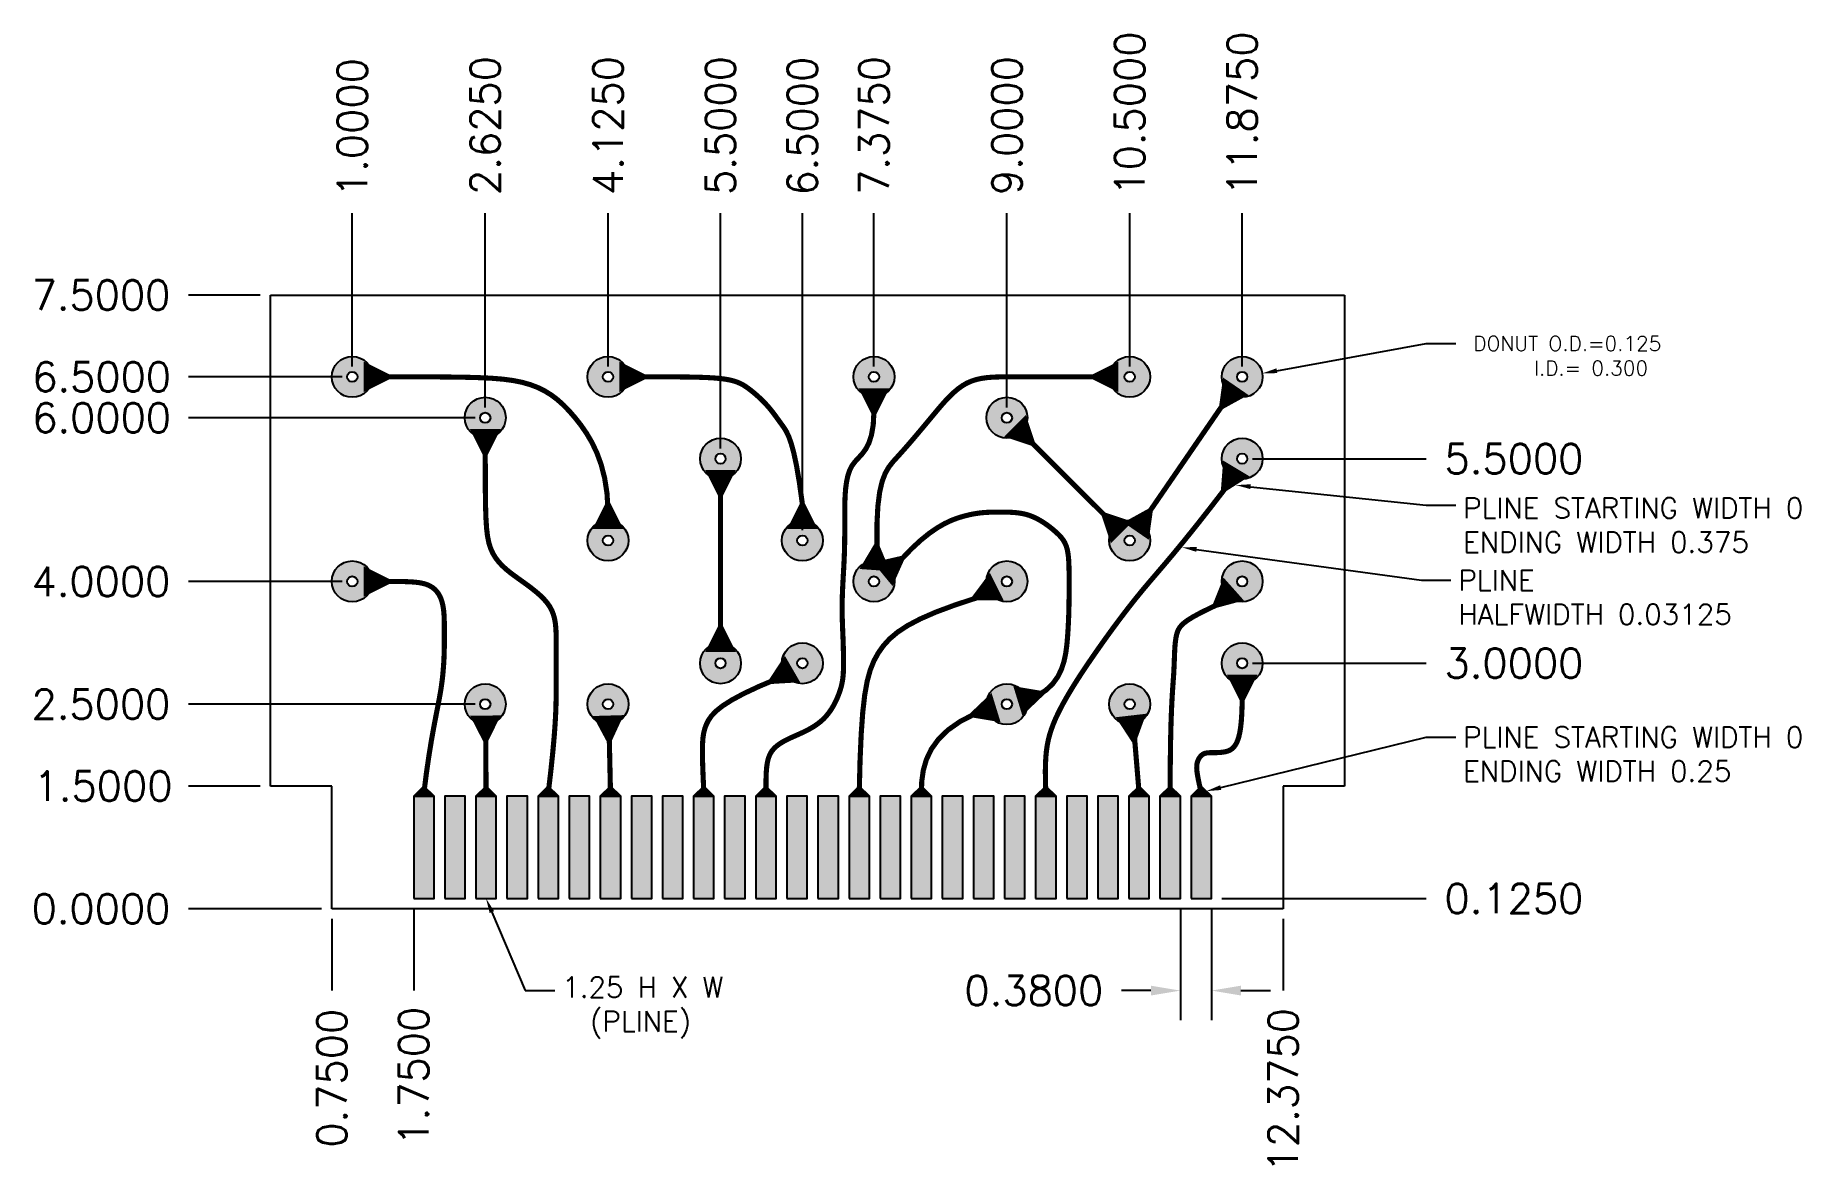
# Model space of a CAD drawing. Extents: x -2.9 to 18.7, y -3.1 to 10.7.
import ezdxf
from ezdxf import colors
from ezdxf.entities.mleader import LeaderData, LeaderLine
from ezdxf.math import Vec2, Vec3

# ---------------------------------------------------------------- set-up
doc = ezdxf.new("R2010")
doc.units = 0
doc.header["$MEASUREMENT"] = 0
doc.layers.get('Defpoints').update_dxf_attribs({"linetype": 'CONTINUOUS'})
doc.layers.add('LAYER1', color=1, linetype='CONTINUOUS')
doc.layers.add('LAYER4', color=4, linetype='CONTINUOUS')
doc.styles.get("Standard").update_dxf_attribs({"font": 'romans.shx'})
doc.dimstyles.new('Dimscale2', dxfattribs={"dimscale": 2, "dimtxt": 0.18, "dimasz": 0.18, "dimexe": 0.18, "dimexo": 0.0625, "dimgap": 0.09, "dimtad": 0, "dimtih": 1, "dimtoh": 1, "dimdec": 4, "dimzin": 0, "dimdsep": 46, "dimtxsty": 'Standard', "dimcen": 0.09, "dimadec": 0, "dimazin": 0, "dimtfac": 1, "dimtdec": 4, "dimtofl": 0, "dimtmove": 0, "dimatfit": 3, "dimfxl": 1, "dimtolj": 1, "dimtzin": 0, "dimarcsym": 0})

# ---------------------------------------------------------------- blocks, each defined once
blk = doc.blocks.new('*U1')
at = {"layer": 'LAYER1'}
h = blk.add_hatch(color=256, dxfattribs=at)
h.dxf.hatch_style = 1
h.paths.add_polyline_path([(1.25, 1.375), (1, 1.375), (1, 0.125), (1.25, 0.125)])
blk.add_lwpolyline([(1, 0.125), (1.25, 0.125), (1.25, 1.375), (1, 1.375), (1, 0.125)], close=True, dxfattribs=at)
blk = doc.blocks.new('*U2')
at = {"layer": 'LAYER1', "color": 0, "linetype": 'ByBlock', "lineweight": -2, "transparency": 16777216}
for p in [(0.75, 0), (1.13, 0), (1.51, 0), (1.89, 0), (2.27, 0), (2.65, 0), (3.03, 0), (3.41, 0), (3.79, 0), (4.17, 0), (4.55, 0), (4.93, 0), (5.31, 0), (5.69, 0), (6.07, 0), (6.45, 0), (6.83, 0), (7.21, 0), (7.59, 0), (7.97, 0), (8.35, 0), (8.73, 0), (9.11, 0), (9.49, 0), (9.87, 0), (10.25, 0)]:
    blk.add_blockref('*U1', p, dxfattribs=at)
blk = doc.blocks.new('*D6')
at = {"layer": 'Defpoints', "color": 0, "transparency": 16777216}
for p in [(-1, 7.5), (0, 7.5), (0, 0)]:
    blk.add_point(p, dxfattribs=at)
at = {"layer": 'LAYER4', "color": 0, "lineweight": -2, "transparency": 16777216}
blk.add_line((-0.125, 7.5), (-1, 7.5), dxfattribs=at)
at = {"layer": 'LAYER4', "color": 0, "transparency": 16777216, "insert": (-2.071, 7.5), "char_height": 0.36, "attachment_point": 5}
blk.add_mtext('\\A1;7.5000', dxfattribs=at)
blk = doc.blocks.new('*D7')
at = {"layer": 'Defpoints', "color": 0, "transparency": 16777216}
for p in [(-1, 0), (0, 0), (0.75, 0)]:
    blk.add_point(p, dxfattribs=at)
at = {"layer": 'LAYER4', "color": 0, "lineweight": -2, "transparency": 16777216}
blk.add_line((0.625, 0), (-1, 0), dxfattribs=at)
at = {"layer": 'LAYER4', "color": 0, "transparency": 16777216, "insert": (-2.071, 0), "char_height": 0.36, "attachment_point": 5}
blk.add_mtext('\\A1;0.0000', dxfattribs=at)
blk = doc.blocks.new('*D8')
at = {"layer": 'Defpoints', "color": 0, "transparency": 16777216}
for p in [(-1, 1.5), (0, 1.5), (0, 0)]:
    blk.add_point(p, dxfattribs=at)
at = {"layer": 'LAYER4', "color": 0, "lineweight": -2, "transparency": 16777216}
blk.add_line((-0.125, 1.5), (-1, 1.5), dxfattribs=at)
at = {"layer": 'LAYER4', "color": 0, "transparency": 16777216, "insert": (-2.046, 1.5), "char_height": 0.36, "attachment_point": 5}
blk.add_mtext('\\A1;1.5000', dxfattribs=at)
blk = doc.blocks.new('*D9')
at = {"layer": 'Defpoints', "color": 0, "transparency": 16777216}
for p in [(-1, 2.5), (2.625, 2.5), (0, 0)]:
    blk.add_point(p, dxfattribs=at)
at = {"layer": 'LAYER4', "color": 0, "lineweight": -2, "transparency": 16777216}
blk.add_line((2.5, 2.5), (-1, 2.5), dxfattribs=at)
at = {"layer": 'LAYER4', "color": 0, "transparency": 16777216, "insert": (-2.071, 2.5), "char_height": 0.36, "attachment_point": 5}
blk.add_mtext('\\A1;2.5000', dxfattribs=at)
blk = doc.blocks.new('*D10')
at = {"layer": 'Defpoints', "color": 0, "transparency": 16777216}
for p in [(-1, 4), (1, 4), (0, 0)]:
    blk.add_point(p, dxfattribs=at)
at = {"layer": 'LAYER4', "color": 0, "lineweight": -2, "transparency": 16777216}
blk.add_line((0.875, 4), (-1, 4), dxfattribs=at)
at = {"layer": 'LAYER4', "color": 0, "transparency": 16777216, "insert": (-2.071, 4), "char_height": 0.36, "attachment_point": 5}
blk.add_mtext('\\A1;4.0000', dxfattribs=at)
blk = doc.blocks.new('*D11')
at = {"layer": 'Defpoints', "color": 0, "transparency": 16777216}
for p in [(-1, 6), (2.625, 6), (0, 0)]:
    blk.add_point(p, dxfattribs=at)
at = {"layer": 'LAYER4', "color": 0, "lineweight": -2, "transparency": 16777216}
blk.add_line((2.5, 6), (-1, 6), dxfattribs=at)
at = {"layer": 'LAYER4', "color": 0, "transparency": 16777216, "insert": (-2.063, 6), "char_height": 0.36, "attachment_point": 5}
blk.add_mtext('\\A1;6.0000', dxfattribs=at)
blk = doc.blocks.new('*D12')
at = {"layer": 'Defpoints', "color": 0, "transparency": 16777216}
for p in [(-1, 6.5), (1, 6.5), (0, 0)]:
    blk.add_point(p, dxfattribs=at)
at = {"layer": 'LAYER4', "color": 0, "lineweight": -2, "transparency": 16777216}
blk.add_line((0.875, 6.5), (-1, 6.5), dxfattribs=at)
at = {"layer": 'LAYER4', "color": 0, "transparency": 16777216, "insert": (-2.063, 6.5), "char_height": 0.36, "attachment_point": 5}
blk.add_mtext('\\A1;6.5000', dxfattribs=at)
blk = doc.blocks.new('*D13')
at = {"layer": 'Defpoints', "color": 0, "transparency": 16777216}
for p in [(1, 8.5), (1, 6.5), (0, 0)]:
    blk.add_point(p, dxfattribs=at)
at = {"layer": 'LAYER4', "color": 0, "lineweight": -2, "transparency": 16777216}
blk.add_line((1, 6.625), (1, 8.5), dxfattribs=at)
at = {"layer": 'LAYER4', "color": 0, "transparency": 16777216, "insert": (1, 9.546), "char_height": 0.36, "attachment_point": 5, "rotation": 90}
blk.add_mtext('\\A1;1.0000', dxfattribs=at)
blk = doc.blocks.new('*D14')
at = {"layer": 'Defpoints', "color": 0, "transparency": 16777216}
for p in [(2.625, 8.5), (2.625, 6), (0, 0)]:
    blk.add_point(p, dxfattribs=at)
at = {"layer": 'LAYER4', "color": 0, "lineweight": -2, "transparency": 16777216}
blk.add_line((2.625, 6.125), (2.625, 8.5), dxfattribs=at)
at = {"layer": 'LAYER4', "color": 0, "transparency": 16777216, "insert": (2.625, 9.571), "char_height": 0.36, "attachment_point": 5, "rotation": 90}
blk.add_mtext('\\A1;2.6250', dxfattribs=at)
blk = doc.blocks.new('*D15')
at = {"layer": 'Defpoints', "color": 0, "transparency": 16777216}
for p in [(4.125, 8.5), (4.125, 6.5), (0, 0)]:
    blk.add_point(p, dxfattribs=at)
at = {"layer": 'LAYER4', "color": 0, "lineweight": -2, "transparency": 16777216}
blk.add_line((4.125, 6.625), (4.125, 8.5), dxfattribs=at)
at = {"layer": 'LAYER4', "color": 0, "transparency": 16777216, "insert": (4.125, 9.571), "char_height": 0.36, "attachment_point": 5, "rotation": 90}
blk.add_mtext('\\A1;4.1250', dxfattribs=at)
blk = doc.blocks.new('*D16')
at = {"layer": 'Defpoints', "color": 0, "transparency": 16777216}
for p in [(5.5, 8.5), (5.5, 5.5), (0, 0)]:
    blk.add_point(p, dxfattribs=at)
at = {"layer": 'LAYER4', "color": 0, "lineweight": -2, "transparency": 16777216}
blk.add_line((5.5, 5.625), (5.5, 8.5), dxfattribs=at)
at = {"layer": 'LAYER4', "color": 0, "transparency": 16777216, "insert": (5.5, 9.571), "char_height": 0.36, "attachment_point": 5, "rotation": 90}
blk.add_mtext('\\A1;5.5000', dxfattribs=at)
blk = doc.blocks.new('*D17')
at = {"layer": 'Defpoints', "color": 0, "transparency": 16777216}
for p in [(6.5, 8.5), (6.5, 4.5), (0, 0)]:
    blk.add_point(p, dxfattribs=at)
at = {"layer": 'LAYER4', "color": 0, "lineweight": -2, "transparency": 16777216}
blk.add_line((6.5, 4.625), (6.5, 8.5), dxfattribs=at)
at = {"layer": 'LAYER4', "color": 0, "transparency": 16777216, "insert": (6.5, 9.563), "char_height": 0.36, "attachment_point": 5, "rotation": 90}
blk.add_mtext('\\A1;6.5000', dxfattribs=at)
blk = doc.blocks.new('*D18')
at = {"layer": 'Defpoints', "color": 0, "transparency": 16777216}
for p in [(7.375, 8.5), (7.375, 6.5), (0, 0)]:
    blk.add_point(p, dxfattribs=at)
at = {"layer": 'LAYER4', "color": 0, "lineweight": -2, "transparency": 16777216}
blk.add_line((7.375, 6.625), (7.375, 8.5), dxfattribs=at)
at = {"layer": 'LAYER4', "color": 0, "transparency": 16777216, "insert": (7.375, 9.571), "char_height": 0.36, "attachment_point": 5, "rotation": 90}
blk.add_mtext('\\A1;7.3750', dxfattribs=at)
blk = doc.blocks.new('*D19')
at = {"layer": 'Defpoints', "color": 0, "transparency": 16777216}
for p in [(9, 8.5), (9, 6), (0, 0)]:
    blk.add_point(p, dxfattribs=at)
at = {"layer": 'LAYER4', "color": 0, "lineweight": -2, "transparency": 16777216}
blk.add_line((9, 6.125), (9, 8.5), dxfattribs=at)
at = {"layer": 'LAYER4', "color": 0, "transparency": 16777216, "insert": (9, 9.571), "char_height": 0.36, "attachment_point": 5, "rotation": 90}
blk.add_mtext('\\A1;9.0000', dxfattribs=at)
blk = doc.blocks.new('*D20')
at = {"layer": 'Defpoints', "color": 0, "transparency": 16777216}
for p in [(10.5, 8.5), (10.5, 6.5), (0, 0)]:
    blk.add_point(p, dxfattribs=at)
at = {"layer": 'LAYER4', "color": 0, "lineweight": -2, "transparency": 16777216}
blk.add_line((10.5, 6.625), (10.5, 8.5), dxfattribs=at)
at = {"layer": 'LAYER4', "color": 0, "transparency": 16777216, "insert": (10.5, 9.717), "char_height": 0.36, "attachment_point": 5, "rotation": 90}
blk.add_mtext('\\A1;10.5000', dxfattribs=at)
blk = doc.blocks.new('*D21')
at = {"layer": 'Defpoints', "color": 0, "transparency": 16777216}
for p in [(11.875, 8.5), (11.875, 6.5), (0, 0)]:
    blk.add_point(p, dxfattribs=at)
at = {"layer": 'LAYER4', "color": 0, "lineweight": -2, "transparency": 16777216}
blk.add_line((11.875, 6.625), (11.875, 8.5), dxfattribs=at)
at = {"layer": 'LAYER4', "color": 0, "transparency": 16777216, "insert": (11.875, 9.717), "char_height": 0.36, "attachment_point": 5, "rotation": 90}
blk.add_mtext('\\A1;11.8750', dxfattribs=at)
blk = doc.blocks.new('*D23')
at = {"layer": 'Defpoints', "color": 0, "transparency": 16777216}
for p in [(11.875, 5.5), (14.125, 5.5), (0, 0)]:
    blk.add_point(p, dxfattribs=at)
at = {"layer": 'LAYER4', "color": 0, "lineweight": -2, "transparency": 16777216}
blk.add_line((12, 5.5), (14.125, 5.5), dxfattribs=at)
at = {"layer": 'LAYER4', "color": 0, "transparency": 16777216, "insert": (15.196, 5.5), "char_height": 0.36, "attachment_point": 5}
blk.add_mtext('\\A1;5.5000', dxfattribs=at)
blk = doc.blocks.new('*D24')
at = {"layer": 'Defpoints', "color": 0, "transparency": 16777216}
for p in [(11.875, 3), (14.125, 3), (0, 0)]:
    blk.add_point(p, dxfattribs=at)
at = {"layer": 'LAYER4', "color": 0, "lineweight": -2, "transparency": 16777216}
blk.add_line((12, 3), (14.125, 3), dxfattribs=at)
at = {"layer": 'LAYER4', "color": 0, "transparency": 16777216, "insert": (15.196, 3), "char_height": 0.36, "attachment_point": 5}
blk.add_mtext('\\A1;3.0000', dxfattribs=at)
blk = doc.blocks.new('*D25')
at = {"layer": 'Defpoints', "color": 0, "transparency": 16777216}
for p in [(0, 0), (11.5, 0.125), (14.125, 0.125)]:
    blk.add_point(p, dxfattribs=at)
at = {"layer": 'LAYER4', "color": 0, "lineweight": -2, "transparency": 16777216}
blk.add_line((11.625, 0.125), (14.125, 0.125), dxfattribs=at)
at = {"layer": 'LAYER4', "color": 0, "transparency": 16777216, "insert": (15.196, 0.125), "char_height": 0.36, "attachment_point": 5}
blk.add_mtext('\\A1;0.1250', dxfattribs=at)
blk = doc.blocks.new('*D26')
at = {"layer": 'Defpoints', "color": 0, "transparency": 16777216}
for p in [(0, 0), (12.375, 0), (12.375, -1)]:
    blk.add_point(p, dxfattribs=at)
at = {"layer": 'LAYER4', "color": 0, "lineweight": -2, "transparency": 16777216}
blk.add_line((12.375, -0.125), (12.375, -1), dxfattribs=at)
at = {"layer": 'LAYER4', "color": 0, "transparency": 16777216, "insert": (12.375, -2.217), "char_height": 0.36, "attachment_point": 5, "rotation": 90}
blk.add_mtext('\\A1;12.3750', dxfattribs=at)
blk = doc.blocks.new('*D27')
at = {"layer": 'Defpoints', "color": 0, "transparency": 16777216}
for p in [(0, 0), (0.75, 0), (0.75, -1)]:
    blk.add_point(p, dxfattribs=at)
at = {"layer": 'LAYER4', "color": 0, "lineweight": -2, "transparency": 16777216}
blk.add_line((0.75, -0.125), (0.75, -1), dxfattribs=at)
at = {"layer": 'LAYER4', "color": 0, "transparency": 16777216, "insert": (0.75, -2.071), "char_height": 0.36, "attachment_point": 5, "rotation": 90}
blk.add_mtext('\\A1;0.7500', dxfattribs=at)
blk = doc.blocks.new('*D28')
at = {"layer": 'Defpoints', "color": 0, "transparency": 16777216}
for p in [(0, 0), (1.75, 0.125), (1.75, -1)]:
    blk.add_point(p, dxfattribs=at)
at = {"layer": 'LAYER4', "color": 0, "lineweight": -2, "transparency": 16777216}
blk.add_line((1.75, 0), (1.75, -1), dxfattribs=at)
at = {"layer": 'LAYER4', "color": 0, "transparency": 16777216, "insert": (1.75, -2.046), "char_height": 0.36, "attachment_point": 5, "rotation": 90}
blk.add_mtext('\\A1;1.7500', dxfattribs=at)
blk = doc.blocks.new('*D31')
at = {"layer": 'Defpoints', "color": 0, "transparency": 16777216}
for p in [(11.12, 0.125), (11.5, 0.125), (11.12, -1)]:
    blk.add_point(p, dxfattribs=at)
at = {"layer": 'LAYER4', "color": 0, "lineweight": -2, "transparency": 16777216}
for p, q in [((11.12, 0), (11.12, -1.36)), ((11.5, 0), (11.5, -1.36)), ((10.76, -1), (10.4, -1)), ((11.86, -1), (12.22, -1))]:
    blk.add_line(p, q, dxfattribs=at)
at = {"layer": 'LAYER4', "color": 0, "transparency": 16777216}
for points in [[(10.76, -0.94), (10.76, -1.06), (11.12, -1)], [(11.86, -0.94), (11.86, -1.06), (11.5, -1)]]:
    blk.add_solid(points, dxfattribs=at)
at = {"layer": 'LAYER4', "color": 0, "transparency": 16777216, "insert": (9.329, -1), "char_height": 0.36, "attachment_point": 5}
blk.add_mtext('\\A1;0.3800', dxfattribs=at)

msp = doc.modelspace()

# ---------------------------------------------------------------- hatches: boundary and pattern name
at = {"layer": 'LAYER1'}
h = msp.add_hatch(color=256, dxfattribs=at)
h.dxf.hatch_style = 1
h.paths.add_polyline_path([(1.25, 6.5, 1), (0.75, 6.5, 1)])
h.paths.add_polyline_path([(0.9375, 6.5, -1), (1.0625, 6.5, -1)], flags=16)
h.paths.add_polyline_path([(2.875, 6, 1), (2.375, 6, 1)])
h.paths.add_polyline_path([(2.5625, 6, -1), (2.6875, 6, -1)], flags=16)
h.paths.add_polyline_path([(4.375, 6.5, 1), (3.875, 6.5, 1)])
h.paths.add_polyline_path([(4.0625, 6.5, -1), (4.1875, 6.5, -1)], flags=16)
h.paths.add_polyline_path([(5.75, 5.5, 1), (5.25, 5.5, 1)])
h.paths.add_polyline_path([(5.4375, 5.5, -1), (5.5625, 5.5, -1)], flags=16)
h.paths.add_polyline_path([(4.375, 4.5, 1), (3.875, 4.5, 1)])
h.paths.add_polyline_path([(4.0625, 4.5, -1), (4.1875, 4.5, -1)], flags=16)
h.paths.add_polyline_path([(1.25, 4, 1), (0.75, 4, 1)])
h.paths.add_polyline_path([(0.9375, 4, -1), (1.0625, 4, -1)], flags=16)
h.paths.add_polyline_path([(2.875, 2.5, 1), (2.375, 2.5, 1)])
h.paths.add_polyline_path([(2.5625, 2.5, -1), (2.6875, 2.5, -1)], flags=16)
h.paths.add_polyline_path([(4.375, 2.5, 1), (3.875, 2.5, 1)])
h.paths.add_polyline_path([(4.0625, 2.5, -1), (4.1875, 2.5, -1)], flags=16)
h.paths.add_polyline_path([(5.25, 3, 1), (5.75, 3, 1)])
h.paths.add_polyline_path([(5.5625, 3, -1), (5.4375, 3, -1)], flags=16)
h.paths.add_polyline_path([(6.75, 3, 1), (6.25, 3, 1)])
h.paths.add_polyline_path([(6.4375, 3, -1), (6.5625, 3, -1)], flags=16)
h.paths.add_polyline_path([(6.75, 4.5, 1), (6.25, 4.5, 1)])
h.paths.add_polyline_path([(6.4375, 4.5, -1), (6.5625, 4.5, -1)], flags=16)
h.paths.add_polyline_path([(7.625, 4, 1), (7.125, 4, 1)])
h.paths.add_polyline_path([(7.3125, 4, -1), (7.4375, 4, -1)], flags=16)
h.paths.add_polyline_path([(9.25, 4, 1), (8.75, 4, 1)])
h.paths.add_polyline_path([(8.9375, 4, -1), (9.0625, 4, -1)], flags=16)
h.paths.add_polyline_path([(7.625, 6.5, 1), (7.125, 6.5, 1)])
h.paths.add_polyline_path([(7.3125, 6.5, -1), (7.4375, 6.5, -1)], flags=16)
h.paths.add_polyline_path([(9.25, 6, 1), (8.75, 6, 1)])
h.paths.add_polyline_path([(8.9375, 6, -1), (9.0625, 6, -1)], flags=16)
h.paths.add_polyline_path([(8.75, 2.5, 1), (9.25, 2.5, 1)])
h.paths.add_polyline_path([(8.9375, 2.5, -1), (9.0625, 2.5, -1)], flags=16)
h.paths.add_polyline_path([(10.75, 2.5, 1), (10.25, 2.5, 1)])
h.paths.add_polyline_path([(10.4375, 2.5, -1), (10.5625, 2.5, -1)], flags=16)
h.paths.add_polyline_path([(10.25, 4.5, 1), (10.75, 4.5, 1)])
h.paths.add_polyline_path([(10.5625, 4.5, -1), (10.4375, 4.5, -1)], flags=16)
h.paths.add_polyline_path([(12.125, 3, 1), (11.625, 3, 1)])
h.paths.add_polyline_path([(11.8125, 3, -1), (11.9375, 3, -1)], flags=16)
h.paths.add_polyline_path([(11.625, 4, 1), (12.125, 4, 1)])
h.paths.add_polyline_path([(11.9375, 4, -1), (11.8125, 4, -1)], flags=16)
h.paths.add_polyline_path([(12.125, 5.5, 1), (11.625, 5.5, 1)])
h.paths.add_polyline_path([(11.8125, 5.5, -1), (11.9375, 5.5, -1)], flags=16)
h.paths.add_polyline_path([(11.625, 6.5, 1), (12.125, 6.5, 1)])
h.paths.add_polyline_path([(11.9375, 6.5, -1), (11.8125, 6.5, -1)], flags=16)
h.paths.add_polyline_path([(10.75, 6.5, 1), (10.25, 6.5, 1)])
h.paths.add_polyline_path([(10.5625, 6.5, -1), (10.4375, 6.5, -1)], flags=16)
h = msp.add_hatch(color=256, dxfattribs=at)
h.dxf.hatch_style = 1
h.paths.add_polyline_path([(1.875, 1.5), (1.75, 1.375), (2, 1.375)])
h = msp.add_hatch(color=256, dxfattribs=at)
h.dxf.hatch_style = 1
h.paths.add_polyline_path([(2.635, 1.5), (2.51, 1.375), (2.76, 1.375)])
h = msp.add_hatch(color=256, dxfattribs=at)
h.dxf.hatch_style = 1
h.paths.add_polyline_path([(3.395, 1.5), (3.27, 1.375), (3.52, 1.375)])
h = msp.add_hatch(color=256, dxfattribs=at)
h.dxf.hatch_style = 1
h.paths.add_polyline_path([(4.155, 1.5), (4.03, 1.375), (4.28, 1.375)])
h = msp.add_hatch(color=256, dxfattribs=at)
h.dxf.hatch_style = 1
h.paths.add_polyline_path([(5.295, 1.5), (5.17, 1.375), (5.42, 1.375)])
h = msp.add_hatch(color=256, dxfattribs=at)
h.dxf.hatch_style = 1
h.paths.add_polyline_path([(6.055, 1.5), (5.93, 1.375), (6.18, 1.375)])
h = msp.add_hatch(color=256, dxfattribs=at)
h.dxf.hatch_style = 1
h.paths.add_polyline_path([(7.195, 1.5), (7.07, 1.375), (7.32, 1.375)])
h = msp.add_hatch(color=256, dxfattribs=at)
h.dxf.hatch_style = 1
h.paths.add_polyline_path([(7.955, 1.5), (7.83, 1.375), (8.08, 1.375)])
h = msp.add_hatch(color=256, dxfattribs=at)
h.dxf.hatch_style = 1
h.paths.add_polyline_path([(9.475, 1.5), (9.35, 1.375), (9.6, 1.375)])
h = msp.add_hatch(color=256, dxfattribs=at)
h.dxf.hatch_style = 1
h.paths.add_polyline_path([(10.615, 1.5), (10.49, 1.375), (10.74, 1.375)])
h = msp.add_hatch(color=256, dxfattribs=at)
h.dxf.hatch_style = 1
h.paths.add_polyline_path([(10.995, 1.5), (10.87, 1.375), (11.12, 1.375)])
h = msp.add_hatch(color=256, dxfattribs=at)
h.dxf.hatch_style = 1
h.paths.add_polyline_path([(11.375, 1.5), (11.25, 1.375), (11.5, 1.375)])

# ---------------------------------------------------------------- linework, layer by layer
for p, q in [((0, 1.5), (0, 7.5)), ((0, 7.5), (13.125, 7.5)), ((13.125, 7.5), (13.125, 1.5)), ((0.75, 1.5), (0, 1.5)), ((0.75, 0), (0.75, 1.5)), ((13.125, 1.5), (12.375, 1.5)), ((12.375, 1.5), (12.375, 0)), ((12.375, 0), (0.75, 0))]:
    msp.add_line(p, q, dxfattribs=at)
for points in [[(1.51416, 6.5, 0.00000000745, 0.375, 0), (1.13916, 6.5, 0.375, 0.375, 0)], [(4.63916, 6.5, 0.00000000745, 0.375, 0), (4.26416, 6.5, 0.375, 0.375, 0)], [(7.375, 5.98584, 0.00000000745, 0.375, 0), (7.375, 6.36084, 0.375, 0.375, 0)], [(9.98584, 6.5, 0.00000000745, 0.375, 0), (10.36084, 6.5, 0.375, 0.375, 0)], [(11.58371, 6.07631, 0.00000000745, 0.375, 0), (11.79616, 6.38532, 0.375, 0.375, 0)], [(2.625, 5.48584, 0.00000000745, 0.375, 0), (2.625, 5.86084, 0.375, 0.375, 0)], [(9.36357, 5.63643, 0.00000000745, 0.375, 0), (9.0984, 5.9016, 0.375, 0.375, 0)], [(5.5, 4.98584, 0.00000000745, 0.375, 0), (5.5, 5.36084, 0.375, 0.375, 0)], [(11.61046, 5.05911, 0.00000000745, 0.375, 0), (11.8034, 5.38067, 0.375, 0.375, 0)], [(4.125, 5.01416, 0.00000000745, 0.375, 0), (4.125, 4.63916, 0.375, 0.375, 0)], [(6.5, 5.01416, 0.00000000745, 0.375, 0), (6.5, 4.63916, 0.375, 0.375, 0)], [(10.13643, 4.86357, 0.00000000745, 0.375, 0), (10.4016, 4.5984, 0.375, 0.375, 0)], [(10.79129, 4.92369, 0.00000000745, 0.375, 0), (10.57884, 4.61468, 0.375, 0.375, 0)], [(7.41192, 4.51284, 0.00000000745, 0.375, 0), (7.38499, 4.13881, 0.375, 0.375, 0)], [(7.77202, 4.32671, 0.00000000745, 0.375, 0), (7.48246, 4.08843, 0.375, 0.375, 0)], [(1.51416, 4, 0.00000000745, 0.375, 0), (1.13916, 4, 0.375, 0.375, 0)], [(8.54077, 3.76875, 0.00000000745, 0.375, 0), (8.87571, 3.93741, 0.375, 0.375, 0)], [(11.49085, 3.65825, 0.00000000745, 0.375, 0), (11.77103, 3.9075, 0.375, 0.375, 0)], [(5.5, 3.51416, 0.00000000745, 0.375, 0), (5.5, 3.13916, 0.375, 0.375, 0)], [(6.05479, 2.7428, 0.00000000745, 0.375, 0), (6.3795, 2.93038, 0.375, 0.375, 0)], [(11.875, 2.48584, 0.00000000745, 0.375, 0), (11.875, 2.86084, 0.375, 0.375, 0)], [(9.49141, 2.65126, 0.00000000745, 0.375, 0), (9.13301, 2.54094, 0.375, 0.375, 0)], [(8.50859, 2.34874, 0.00000000745, 0.375, 0), (8.86699, 2.45906, 0.375, 0.375, 0)], [(2.63014, 1.98586, 0.00000000745, 0.375, 0), (2.62639, 2.36084, 0.375, 0.375, 0)], [(4.14042, 1.98607, 0.00000000745, 0.375, 0), (4.12917, 2.3609, 0.375, 0.375, 0)], [(10.55874, 1.9892, 0.00000000745, 0.375, 0), (10.5159, 2.36175, 0.375, 0.375, 0)]]:
    msp.add_lwpolyline(points, format="xyseb", dxfattribs=at)
at = {"layer": 'LAYER1', "const_width": 0.0625}
for points in [[(1.43283, 6.5), (1.77512, 6.49987), (2.0664, 6.49896), (2.31261, 6.49648), (2.51968, 6.49165), (2.69355, 6.4837), (2.84013, 6.47183), (2.96537, 6.45526), (3.07518, 6.43322), (3.17475, 6.40499), (3.26618, 6.37017), (3.35082, 6.32841), (3.43002, 6.27939), (3.50514, 6.22276), (3.57752, 6.1582), (3.64852, 6.08536), (3.71948, 6.00391), (3.79113, 5.91327), (3.86166, 5.81186), (3.92863, 5.69785), (3.98961, 5.56943), (4.04218, 5.42475), (4.08389, 5.26201), (4.11231, 5.07936), (4.125, 4.875)], [(4.55762, 6.5), (4.72059, 6.49996), (4.86945, 6.49968), (5.00472, 6.49894), (5.12693, 6.49748), (5.2366, 6.49507), (5.33427, 6.49148), (5.42044, 6.48647), (5.49566, 6.47981), (5.56058, 6.47129), (5.61643, 6.4609), (5.66458, 6.44865), (5.70639, 6.43456), (5.74324, 6.41865), (5.77649, 6.40094), (5.80751, 6.38144), (5.83766, 6.36017), (5.86804, 6.33719), (5.89864, 6.31271), (5.92918, 6.28698), (5.95937, 6.26025), (5.98894, 6.23277), (6.01759, 6.2048), (6.04505, 6.17657), (6.07103, 6.14835), (6.09537, 6.12029), (6.11838, 6.09224), (6.14049, 6.06396), (6.16214, 6.03519), (6.18376, 6.00571), (6.20578, 5.97526), (6.22864, 5.9436), (6.25276, 5.91048), (6.27849, 5.87447), (6.30585, 5.82927), (6.33475, 5.76741), (6.36514, 5.68139), (6.39693, 5.56374), (6.43005, 5.40697), (6.46443, 5.20359), (6.5, 4.94611)], [(10.09195, 6.5), (9.88375, 6.5), (9.70503, 6.5), (9.55204, 6.5), (9.42104, 6.5), (9.3083, 6.5), (9.21008, 6.5), (9.12265, 6.5), (9.04225, 6.5), (8.96576, 6.49985), (8.89243, 6.4988), (8.82212, 6.49596), (8.75466, 6.49042), (8.68992, 6.48129), (8.62774, 6.46767), (8.56798, 6.44867), (8.51049, 6.42337), (8.45508, 6.39117), (8.40137, 6.35248), (8.34893, 6.30802), (8.29736, 6.25849), (8.24622, 6.20459), (8.19509, 6.14704), (8.14356, 6.08653), (8.09121, 6.02378), (8.03773, 5.95946), (7.98334, 5.8942), (7.92837, 5.8286), (7.87315, 5.76327), (7.81803, 5.69881), (7.76333, 5.63583), (7.70939, 5.57491), (7.65655, 5.51668), (7.60532, 5.46017), (7.55702, 5.39816), (7.51312, 5.32189), (7.47513, 5.22257), (7.44452, 5.09143), (7.42279, 4.91969), (7.41143, 4.69859), (7.41192, 4.41933)], [(7.375, 6.07814), (7.36613, 5.91397), (7.34408, 5.78653), (7.31191, 5.68905), (7.2727, 5.61477), (7.22951, 5.55695), (7.18539, 5.50881), (7.14343, 5.46361), (7.10669, 5.41459), (7.07753, 5.35646), (7.05563, 5.28975), (7.03993, 5.21647), (7.02941, 5.13862), (7.02303, 5.05822), (7.01975, 4.97725), (7.01854, 4.89773), (7.01837, 4.82166), (7.01836, 4.7506), (7.0183, 4.68432), (7.01813, 4.62218), (7.0178, 4.56349), (7.01726, 4.5076), (7.01645, 4.45384), (7.01533, 4.40156), (7.01383, 4.35008), (7.01193, 4.29888), (7.00969, 4.24795), (7.00719, 4.19744), (7.00454, 4.14746), (7.00181, 4.09817), (6.99909, 4.04968), (6.99647, 4.00214), (6.99403, 3.95567), (6.99186, 3.91035), (6.98998, 3.86596), (6.98843, 3.82224), (6.98724, 3.7789), (6.98642, 3.73568), (6.986, 3.69231), (6.98601, 3.6485), (6.98648, 3.60398), (6.98741, 3.5586), (6.98872, 3.51266), (6.99031, 3.46658), (6.99207, 3.42078), (6.99392, 3.37567), (6.99573, 3.33167), (6.99742, 3.28921), (6.99889, 3.24869), (7.00005, 3.21042), (7.00092, 3.17419), (7.00154, 3.13968), (7.00196, 3.10656), (7.00221, 3.07449), (7.00234, 3.04316), (7.00239, 3.01224), (7.0024, 2.98139), (7.00234, 2.95031), (7.00192, 2.91871), (7.00077, 2.88633), (6.99855, 2.85288), (6.99488, 2.81812), (6.98942, 2.78176), (6.98178, 2.74353), (6.97163, 2.70317), (6.95866, 2.66058), (6.94289, 2.61632), (6.92438, 2.57114), (6.90323, 2.52577), (6.87951, 2.48095), (6.8533, 2.43742), (6.82467, 2.39593), (6.7937, 2.35721), (6.76048, 2.3218), (6.72508, 2.28952), (6.68757, 2.25996), (6.64805, 2.23273), (6.60658, 2.20744), (6.56324, 2.18371), (6.51812, 2.16113), (6.47129, 2.13933), (6.42299, 2.11786), (6.37411, 2.09617), (6.3257, 2.07364), (6.27881, 2.04969), (6.2345, 2.02369), (6.1938, 1.99506), (6.15778, 1.96318), (6.12748, 1.92746), (6.10363, 1.88727), (6.08571, 1.84185), (6.07286, 1.79045), (6.06423, 1.73229), (6.05899, 1.6666), (6.05626, 1.59261), (6.05522, 1.50956), (6.055, 1.41667)], [(11.67459, 6.21194), (10.70513, 4.79931)], [(2.625, 5.61214), (2.62513, 5.33864), (2.62602, 5.11139), (2.62845, 4.92473), (2.63318, 4.77306), (2.64097, 4.65073), (2.6526, 4.55212), (2.66883, 4.4716), (2.69043, 4.40354), (2.71793, 4.34308), (2.75096, 4.28853), (2.7889, 4.23895), (2.83116, 4.19343), (2.87711, 4.15103), (2.92616, 4.11085), (2.97769, 4.07194), (3.0311, 4.03338), (3.08569, 3.99439), (3.14047, 3.95469), (3.19435, 3.91413), (3.24625, 3.87258), (3.29508, 3.82989), (3.33976, 3.78592), (3.3792, 3.74053), (3.41233, 3.69357), (3.43839, 3.64494), (3.45798, 3.59462), (3.47201, 3.54264), (3.48141, 3.48903), (3.48712, 3.4338), (3.49005, 3.37699), (3.49113, 3.31861), (3.49128, 3.25869), (3.49128, 3.1972), (3.49128, 3.13385), (3.49128, 3.06833), (3.49128, 3.00029), (3.49128, 2.92941), (3.49128, 2.85535), (3.49128, 2.77779), (3.49128, 2.69638), (3.49109, 2.60993), (3.48978, 2.51369), (3.48621, 2.40206), (3.47925, 2.26942), (3.46778, 2.11018), (3.45066, 1.91871), (3.42678, 1.68941), (3.395, 1.41667)], [(9.27165, 5.72732), (10.21741, 4.78448)], [(5.5, 3.3954), (5.5, 5.15476)], [(11.6994, 5.17694), (11.4915, 4.90716), (11.31414, 4.68182), (11.16313, 4.49433), (11.03432, 4.3381), (10.92354, 4.20655), (10.82661, 4.0931), (10.73938, 3.99117), (10.65767, 3.89417), (10.57806, 3.79675), (10.50015, 3.69848), (10.42427, 3.60015), (10.35075, 3.50258), (10.27992, 3.40655), (10.21213, 3.31288), (10.14771, 3.22235), (10.08699, 3.13577), (10.0302, 3.05373), (9.97714, 2.97589), (9.92752, 2.90175), (9.88103, 2.83076), (9.83736, 2.76239), (9.79621, 2.69612), (9.75728, 2.6314), (9.72026, 2.56771), (9.68494, 2.50456), (9.6515, 2.44173), (9.6202, 2.379), (9.59129, 2.31618), (9.56505, 2.25309), (9.54174, 2.18952), (9.52161, 2.12529), (9.50493, 2.0602), (9.49187, 1.99393), (9.48217, 1.9256), (9.47549, 1.85423), (9.47147, 1.7788), (9.46976, 1.69834), (9.47001, 1.61182), (9.47188, 1.51827), (9.475, 1.41667)], [(7.70748, 4.26707), (7.83107, 4.39644), (7.94535, 4.50244), (8.05093, 4.58773), (8.14841, 4.65496), (8.23839, 4.70682), (8.32149, 4.74596), (8.39831, 4.77504), (8.46945, 4.79674), (8.53552, 4.81337), (8.59714, 4.82586), (8.65493, 4.83482), (8.70949, 4.84082), (8.76146, 4.84446), (8.81143, 4.84633), (8.86004, 4.84702), (8.90789, 4.84712), (8.95549, 4.84703), (9.0029, 4.84645), (9.05008, 4.84488), (9.09696, 4.84182), (9.1435, 4.83678), (9.18965, 4.82925), (9.23535, 4.81875), (9.28056, 4.80477), (9.32517, 4.78702), (9.36889, 4.76596), (9.41137, 4.74227), (9.45228, 4.71661), (9.49127, 4.68965), (9.528, 4.66205), (9.56213, 4.6345), (9.59331, 4.60764), (9.62129, 4.58193), (9.64613, 4.55694), (9.66799, 4.53202), (9.68703, 4.50652), (9.70339, 4.47978), (9.71724, 4.45117), (9.72872, 4.42002), (9.738, 4.38568), (9.74523, 4.34763), (9.75067, 4.30576), (9.75457, 4.26009), (9.75718, 4.21064), (9.75876, 4.15742), (9.75958, 4.10046), (9.75987, 4.03977), (9.75992, 3.97536), (9.75988, 3.90725), (9.75962, 3.83541), (9.75892, 3.75982), (9.75755, 3.68044), (9.75529, 3.59725), (9.75193, 3.51022), (9.74723, 3.41932), (9.74098, 3.32451), (9.73249, 3.22613), (9.71926, 3.12593), (9.69832, 3.02602), (9.6667, 2.92851), (9.62144, 2.83551), (9.55955, 2.74914), (9.47809, 2.67149), (9.37407, 2.60468)], [(1.36693, 4), (1.47094, 3.99993), (1.56234, 3.9994), (1.6423, 3.99798), (1.71202, 3.9952), (1.77268, 3.99063), (1.82545, 3.98381), (1.87153, 3.97428), (1.91209, 3.96161), (1.94817, 3.94545), (1.98012, 3.92588), (2.00818, 3.90308), (2.03255, 3.87725), (2.05345, 3.84858), (2.0711, 3.81725), (2.08571, 3.78345), (2.09749, 3.74737), (2.10668, 3.70911), (2.11358, 3.6684), (2.11853, 3.62487), (2.12185, 3.57817), (2.12386, 3.52794), (2.12489, 3.47381), (2.12528, 3.41542), (2.12533, 3.35242), (2.12525, 3.28452), (2.12468, 3.21183), (2.12313, 3.13451), (2.12011, 3.05275), (2.11513, 2.96672), (2.10771, 2.8766), (2.09735, 2.78256), (2.08357, 2.6848), (2.06603, 2.58275), (2.04507, 2.47295), (2.02118, 2.35121), (1.99486, 2.21333), (1.96658, 2.05514), (1.93685, 1.87242), (1.90616, 1.66099), (1.875, 1.41667)], [(8.64025, 3.80244), (8.36203, 3.71106), (8.13084, 3.62485), (7.94125, 3.54219), (7.78784, 3.46146), (7.66518, 3.38105), (7.56784, 3.29933), (7.4904, 3.21469), (7.42743, 3.1255), (7.37429, 3.02891), (7.32947, 2.91707), (7.29225, 2.78089), (7.26191, 2.61127), (7.23774, 2.39914), (7.21901, 2.13538), (7.205, 1.81092), (7.195, 1.41667)], [(11.6601, 3.75703), (11.49883, 3.68214), (11.37147, 3.61954), (11.27371, 3.56676), (11.2012, 3.52135), (11.14964, 3.48084), (11.11467, 3.44277), (11.09198, 3.40469), (11.07724, 3.36413), (11.06672, 3.31906), (11.05915, 3.26915), (11.05385, 3.21448), (11.05015, 3.15514), (11.04738, 3.09124), (11.04488, 3.02285), (11.04196, 2.95006), (11.03796, 2.87298), (11.03241, 2.79033), (11.02571, 2.69541), (11.01846, 2.58015), (11.01126, 2.4365), (11.00472, 2.25638), (10.99942, 2.03175), (10.99598, 1.75453), (10.995, 1.41667)], [(6.21612, 2.8206), (5.97501, 2.7192), (5.78372, 2.6295), (5.6359, 2.55), (5.52523, 2.47919), (5.44536, 2.41557), (5.38995, 2.35761), (5.35265, 2.30382), (5.32713, 2.25268), (5.30804, 2.20207), (5.29401, 2.1474), (5.28466, 2.08344), (5.27962, 2.005), (5.27851, 1.90687), (5.28096, 1.78382), (5.28658, 1.63067), (5.295, 1.44218)], [(11.875, 2.61241), (11.8737, 2.48683), (11.8699, 2.3796), (11.86378, 2.28896), (11.85551, 2.21318), (11.84524, 2.15047), (11.83315, 2.0991), (11.81941, 2.05729), (11.80418, 2.02331), (11.78763, 1.99556), (11.76997, 1.97322), (11.75139, 1.95562), (11.73209, 1.94211), (11.71227, 1.93204), (11.69214, 1.92473), (11.67189, 1.91955), (11.65172, 1.91582), (11.63182, 1.91299), (11.61225, 1.91087), (11.59309, 1.90934), (11.57439, 1.90832), (11.55621, 1.9077), (11.53861, 1.90738), (11.52165, 1.90727), (11.50538, 1.90725), (11.48986, 1.90722), (11.47503, 1.90697), (11.46086, 1.90632), (11.44729, 1.90504), (11.43426, 1.90294), (11.42172, 1.89981), (11.40962, 1.89543), (11.3979, 1.8896), (11.38654, 1.88217), (11.37563, 1.87311), (11.36529, 1.86249), (11.35564, 1.85034), (11.34679, 1.8367), (11.33886, 1.82161), (11.33197, 1.80511), (11.32624, 1.78725), (11.32187, 1.76771), (11.31934, 1.74473), (11.31923, 1.71622), (11.32212, 1.68005), (11.32857, 1.63412), (11.33915, 1.57632), (11.35444, 1.50454), (11.375, 1.41667)], [(8.61711, 2.38578), (8.42978, 2.28975), (8.27961, 2.18449), (8.16298, 2.07104), (8.07622, 1.95041), (8.01569, 1.82363), (7.97774, 1.69173), (7.95873, 1.55573), (7.955, 1.41667)], [(2.63014, 2.11495), (2.635, 1.41667)], [(4.14042, 2.0855), (4.155, 1.43704)], [(10.55874, 2.0942), (10.615, 1.41667)]]:
    msp.add_lwpolyline(points, dxfattribs=at)
at = {"layer": 'LAYER1'}
for points in [[(1.75, 1.375), (2, 1.375), (1.875, 1.5), (1.75, 1.375)], [(2.51, 1.375), (2.76, 1.375), (2.635, 1.5), (2.51, 1.375)], [(3.27, 1.375), (3.52, 1.375), (3.395, 1.5), (3.27, 1.375)], [(4.03, 1.375), (4.28, 1.375), (4.155, 1.5), (4.03, 1.375)], [(5.17, 1.375), (5.42, 1.375), (5.295, 1.5), (5.17, 1.375)], [(5.93, 1.375), (6.18, 1.375), (6.055, 1.5), (5.93, 1.375)], [(7.07, 1.375), (7.32, 1.375), (7.195, 1.5), (7.07, 1.375)], [(7.83, 1.375), (8.08, 1.375), (7.955, 1.5), (7.83, 1.375)], [(9.35, 1.375), (9.6, 1.375), (9.475, 1.5), (9.35, 1.375)], [(10.49, 1.375), (10.74, 1.375), (10.615, 1.5), (10.49, 1.375)], [(10.87, 1.375), (11.12, 1.375), (10.995, 1.5), (10.87, 1.375)], [(11.25, 1.375), (11.5, 1.375), (11.375, 1.5), (11.25, 1.375)]]:
    msp.add_lwpolyline(points, close=True, dxfattribs=at)
for centre, radius in [((1, 6.5), 0.25), ((4.125, 6.5), 0.25), ((7.375, 6.5), 0.25), ((10.5, 6.5), 0.25), ((11.875, 6.5), 0.25), ((1, 6.5), 0.0625), ((4.125, 6.5), 0.0625), ((7.375, 6.5), 0.0625), ((10.5, 6.5), 0.0625), ((11.875, 6.5), 0.0625), ((2.625, 6), 0.25), ((2.625, 6), 0.0625), ((9, 6), 0.25), ((9, 6), 0.0625), ((5.5, 5.5), 0.25), ((11.875, 5.5), 0.25), ((5.5, 5.5), 0.0625), ((11.875, 5.5), 0.0625), ((4.125, 4.5), 0.25), ((6.5, 4.5), 0.25), ((10.5, 4.5), 0.25), ((4.125, 4.5), 0.0625), ((6.5, 4.5), 0.0625), ((10.5, 4.5), 0.0625), ((1, 4), 0.25), ((7.375, 4), 0.25), ((9, 4), 0.25), ((11.875, 4), 0.25), ((1, 4), 0.0625), ((7.375, 4), 0.0625), ((9, 4), 0.0625), ((11.875, 4), 0.0625), ((5.5, 3), 0.25), ((6.5, 3), 0.25), ((11.875, 3), 0.25), ((5.5, 3), 0.0625), ((6.5, 3), 0.0625), ((11.875, 3), 0.0625), ((2.625, 2.5), 0.25), ((4.125, 2.5), 0.25), ((9, 2.5), 0.25), ((10.5, 2.5), 0.25), ((2.625, 2.5), 0.0625), ((4.125, 2.5), 0.0625), ((9, 2.5), 0.0625), ((10.5, 2.5), 0.0625)]:
    msp.add_circle(centre, radius, dxfattribs=at)

# ---------------------------------------------------------------- block references
msp.add_blockref('*U2', (0, 0), dxfattribs=at)

# ---------------------------------------------------------------- dimensions: what is measured, and where the dimension line sits
at = {"layer": 'LAYER4'}
for feature_location, offset, dtype, picture, middle in [((10.5, 6.5), (0, 2), 1, '*D20', (10.5, 9.71714)), ((11.875, 6.5), (0, 2), 1, '*D21', (11.875, 9.71714)), ((2.625, 6), (0, 2.5), 1, '*D14', (2.625, 9.57143)), ((4.125, 6.5), (0, 2), 1, '*D15', (4.125, 9.57143)), ((5.5, 5.5), (0, 3), 1, '*D16', (5.5, 9.57143)), ((7.375, 6.5), (0, 2), 1, '*D18', (7.375, 9.57143)), ((9, 6), (0, 2.5), 1, '*D19', (9, 9.57143)), ((6.5, 4.5), (0, 4), 1, '*D17', (6.5, 9.56286)), ((1, 6.5), (0, 2), 1, '*D13', (1, 9.54571)), ((0, 7.5), (-1, 0), 0, '*D6', (-2.07143, 7.5)), ((1, 6.5), (-2, 0), 0, '*D12', (-2.06286, 6.5)), ((2.625, 6), (-3.625, 0), 0, '*D11', (-2.06286, 6)), ((11.875, 5.5), (2.25, 0), 0, '*D23', (15.19643, 5.5)), ((1, 4), (-2, 0), 0, '*D10', (-2.07143, 4)), ((11.875, 3), (2.25, 0), 0, '*D24', (15.19643, 3)), ((2.625, 2.5), (-3.625, 0), 0, '*D9', (-2.07143, 2.5)), ((0, 1.5), (-1, 0), 0, '*D8', (-2.04571, 1.5)), ((0.75, 0), (-1.75, 0), 0, '*D7', (-2.0714285714, 0)), ((11.5, 0.125), (2.625, 0), 0, '*D25', (15.19643, 0.125)), ((1.75, 0.125), (0, -1.125), 1, '*D28', (1.75, -2.04571)), ((12.375, 0), (0, -1), 1, '*D26', (12.375, -2.21714)), ((0.75, 0), (0, -1), 1, '*D27', (0.75, -2.07143))]:
    dim = msp.add_ordinate_dim(feature_location=feature_location, offset=offset, dtype=dtype, origin=(0, 0), dimstyle='Dimscale2', dxfattribs=at)
    dim.commit()
    dim.dimension.update_dxf_attribs({"geometry": picture, "text_midpoint": middle})
dim = msp.add_linear_dim(base=(11.12, -1), p1=(11.5, 0.125), p2=(11.12, 0.125), dimstyle='Dimscale2', dxfattribs=at)
dim.commit()
dim.dimension.update_dxf_attribs({"geometry": '*D31', "text_midpoint": (9.32857, -1)})

# ---------------------------------------------------------------- leaders
ml = msp.add_multileader_mtext('Standard', dxfattribs=at)
ml.set_content(' DONUT O.D.=0.125\\P       I.D.= 0.300', color=256)
ml.set_leader_properties()
ml.build(insert=Vec2(0, 0))
ml.multileader.update_dxf_attribs({"text_right_attachment_type": 6, "dogleg_length": 0.36, "arrow_head_size": 0.18})
ctx = ml.context
ctx.base_point, ctx.char_height, ctx.arrow_head_size, ctx.landing_gap_size, ctx.plane_origin = Vec3(14.485, 6.90707), 0.18, 0.18, 0.09, Vec3(12.12136, 6.54252)
ctx.right_attachment = 6
notes = []
notes.append((ctx, [(0, (1, 1, 0), (14.125, 6.90707), (1, 0), 0.36, [(0, [(12.12136, 6.54252)], 0, [])])]))
ctx.mtext.insert, ctx.mtext.flow_direction = Vec3(14.575, 6.99707), 5
ml = msp.add_multileader_mtext('Standard', dxfattribs=at)
ml.set_content('{\\H1.38889x;PLINE STARTING WIDTH 0\\PENDING WIDTH 0.375}', color=256)
ml.set_leader_properties()
ml.build(insert=Vec2(0, 0))
ml.multileader.update_dxf_attribs({"text_right_attachment_type": 6, "dogleg_length": 0.36, "arrow_head_size": 0.18})
ctx = ml.context
ctx.base_point, ctx.char_height, ctx.arrow_head_size, ctx.landing_gap_size, ctx.plane_origin = Vec3(14.485, 4.93172), 0.18, 0.18, 0.09, Vec3(11.4375, 1.4375)
ctx.right_attachment = 6
notes.append((ctx, [(0, (1, 1, 0), (14.125, 4.93172), (1, 0), 0.36, [(0, [(11.79889, 5.17694)], 0, [])])]))
ctx.mtext.insert, ctx.mtext.flow_direction = Vec3(14.575, 5.02172), 5
ml = msp.add_multileader_mtext('Standard', dxfattribs=at)
ml.set_content('PLINE \\PHALFWIDTH 0.03125', color=256)
ml.set_leader_properties()
ml.build(insert=Vec2(0, 0))
ml.multileader.update_dxf_attribs({"text_right_attachment_type": 6, "dogleg_length": 0.36, "arrow_head_size": 0.18})
ctx = ml.context
ctx.base_point, ctx.char_height, ctx.arrow_head_size, ctx.landing_gap_size, ctx.plane_origin = Vec3(14.42608, 4.0145), 0.25, 0.18, 0.09, Vec3(11.4915, 4.90716)
ctx.right_attachment = 6
notes.append((ctx, [(0, (1, 1, 0), (14.06608, 4.0145), (1, 0), 0.36, [(0, [(11.13876, 4.41621)], 0, [])])]))
ctx.mtext.insert, ctx.mtext.width, ctx.mtext.flow_direction = Vec3(14.51608, 4.1395), 3.8205861, 5
ml = msp.add_multileader_mtext('Standard', dxfattribs=at)
ml.set_content('PLINE STARTING WIDTH 0\\PENDING WIDTH 0.25', color=256)
ml.set_leader_properties()
ml.build(insert=Vec2(0, 0))
ml.multileader.update_dxf_attribs({"text_right_attachment_type": 6, "dogleg_length": 0.36, "arrow_head_size": 0.18})
ctx = ml.context
ctx.base_point, ctx.char_height, ctx.arrow_head_size, ctx.landing_gap_size, ctx.plane_origin = Vec3(14.485, 2.09765), 0.25, 0.18, 0.09, Vec3(11.4375, 1.4375)
ctx.right_attachment = 6
notes.append((ctx, [(0, (1, 1, 0), (14.125, 2.09765), (1, 0), 0.36, [(0, [(11.4375, 1.4375)], 0, [])])]))
ctx.mtext.insert, ctx.mtext.flow_direction = Vec3(14.575, 2.22265), 5
ml = msp.add_multileader_mtext('Standard', dxfattribs=at)
ml.set_content('1.25 H X W\\P  (PLINE)', color=256)
ml.set_leader_properties()
ml.build(insert=Vec2(0, 0))
ml.multileader.update_dxf_attribs({"text_right_attachment_type": 6, "dogleg_length": 0.36, "arrow_head_size": 0.18})
ctx = ml.context
ctx.base_point, ctx.char_height, ctx.arrow_head_size, ctx.landing_gap_size, ctx.plane_origin = Vec3(3.47385, -1), 0.25, 0.18, 0.09, Vec3(3.52, 0.125)
ctx.right_attachment = 6
notes.append((ctx, [(0, (1, 1, 0), (3.11385, -1), (1, 0), 0.36, [(0, [(2.635, 0.125)], 0, [])])]))
ctx.mtext.insert, ctx.mtext.flow_direction = Vec3(3.56385, -0.83333), 5
for ctx, leaders in notes:
    for number, flags, end, landing, length, lines in leaders:
        leader = LeaderData()
        leader.index, (leader.has_last_leader_line, leader.has_dogleg_vector, leader.attachment_direction) = number, flags
        leader.last_leader_point, leader.dogleg_vector, leader.dogleg_length = Vec3(end), Vec3(landing), length
        for number, points, colour, breaks in lines:
            line = LeaderLine()
            line.index, line.vertices, line.color, line.breaks = number, Vec3.list(points), colors.encode_raw_color(colour), breaks
            leader.lines.append(line)
        ctx.leaders.append(leader)

doc.saveas('drawing.dxf')
